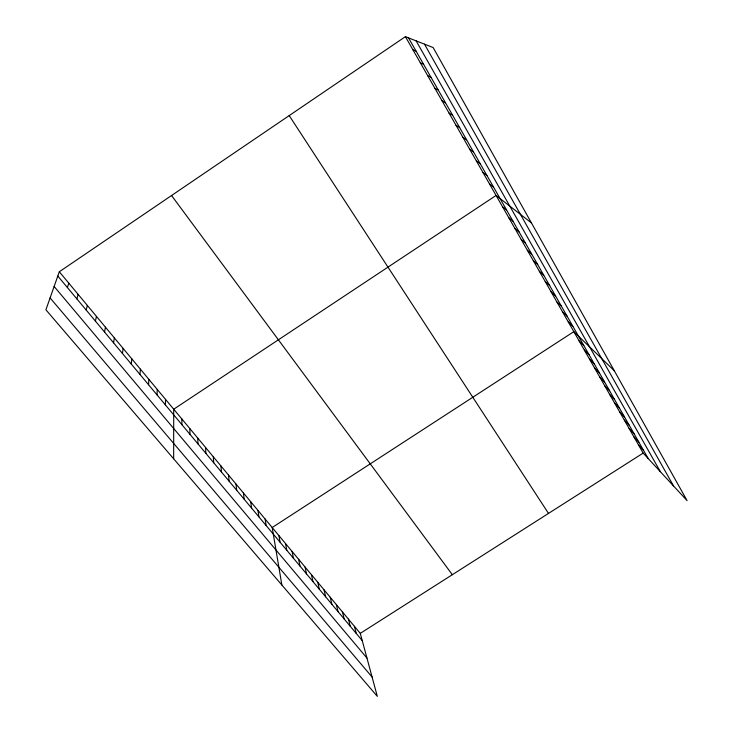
<?xml version="1.0" encoding="UTF-8"?>
<svg xmlns="http://www.w3.org/2000/svg" width="733" height="733" viewBox="0 0 733 733"><rect width="100%" height="100%" fill="white"/><g stroke="black" fill="none" stroke-linecap="round" stroke-linejoin="round"><path stroke-width="1.1" d="M173.657 458.803L173.721 409.216L496.067 195.454L531.425 222.896M165.42 404.928L165.53 399.375M157.036 394.885L157.247 389.425M148.552 384.724L148.863 379.346M139.957 374.435L140.379 369.166M131.271 364.035L131.803 358.849M122.475 353.498L123.117 348.422M113.569 342.842L114.33 337.867M104.562 332.049L105.442 327.175M95.437 321.127L96.444 316.363M86.21 310.068L87.328 305.423M76.855 298.872L78.11 294.336M67.39 287.538L68.774 283.121M59.318 271.76L45.904 309.802L377.312 696.35L360.279 633.367L59.318 271.76L405.413 36.65L433.157 47.572L687.096 500.63L643.162 453.095L405.413 36.65M360.279 633.367L643.162 453.095M412.917 49.798L416.115 51.191M420.321 62.772L423.61 64.339M427.641 75.591L431.004 77.313M434.871 88.253L438.297 90.132M442.008 100.751L445.508 102.776M449.054 113.093L452.627 115.273M456.018 125.297L459.655 127.615M462.899 137.337L466.6 139.801M469.688 149.248L473.463 151.841M476.404 161.003L480.243 163.734M483.038 172.621L486.932 175.489M489.589 184.102L493.547 187.098M502.471 206.669L506.54 209.904M508.803 217.747L512.917 221.1M515.052 228.705L519.23 232.169M521.236 239.535L525.46 243.109M527.348 250.237L531.617 253.92M533.386 260.82L537.71 264.613M539.36 271.283L543.73 275.177M545.27 281.628L549.686 285.623M551.106 291.853L555.568 295.949M556.888 301.969L561.386 306.165M562.596 311.974L567.14 316.262M568.24 321.869L572.83 326.24M614.291 370.733L573.829 331.655L272.19 527.531L281.866 585.026M579.116 340.909L583.78 345.463M584.348 350.081L589.048 354.708M589.524 359.152L594.261 363.861M594.655 368.131L599.42 372.914M599.731 377.019L604.523 381.875M604.752 385.815L609.581 390.744M609.719 394.519L614.575 399.522M614.639 403.141L619.532 408.217M619.513 411.671L624.434 416.82M624.342 420.119L629.28 425.332M629.116 428.484L634.082 433.762M633.843 436.767L638.837 442.109M638.525 444.968L643.547 450.374M50.091 297.928L372.08 676.999M54.132 286.475L366.958 658.069M57.806 276.057L362.239 640.615M171.549 195.519L452.334 574.699M289.205 115.594L548.504 513.412M408.528 37.878L648.21 458.556M416.124 40.865L660.369 471.722M424.48 44.154L673.572 486.006M354.378 626.275L356.284 633.486M348.422 619.119L350.273 626.294M342.412 611.899L344.208 619.028M336.337 604.597L338.078 611.688M330.207 597.23L331.884 604.276M324.013 589.79L325.635 596.79M317.756 582.277L319.322 589.231M311.443 574.69L312.945 581.59M305.065 567.03L306.504 573.875M298.624 559.288L299.999 566.087M292.119 551.473L293.429 558.216M285.54 543.574L286.786 550.263M278.897 535.594L280.079 542.228M265.108 519.019L266.143 525.543M257.943 510.415L258.905 516.866M250.704 501.711L251.584 508.106M243.383 492.915L244.181 499.246M235.98 484.027L236.704 490.285M228.504 475.039L229.136 481.224M220.935 465.95L221.485 472.061M213.285 456.76L213.752 462.798M205.552 447.46L205.918 453.425M197.727 438.059L198.011 443.951M189.81 428.558L190.003 434.367M181.811 418.937L181.903 424.664"/></g></svg>
